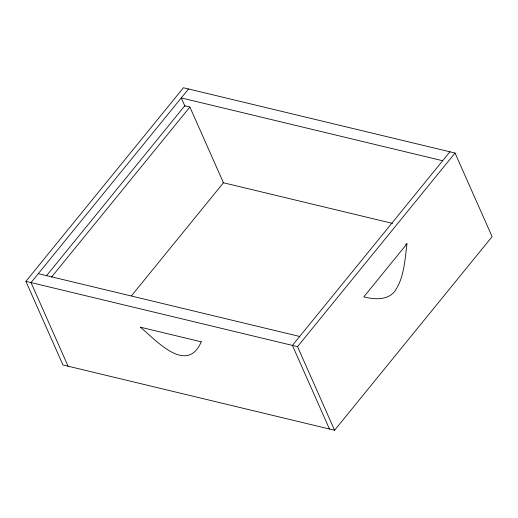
<?xml version="1.0" encoding="UTF-8"?>
<svg xmlns="http://www.w3.org/2000/svg" width="518" height="518" viewBox="0 0 518 518"><rect width="100%" height="100%" fill="white"/><g stroke="black" fill="none" stroke-linecap="round" stroke-linejoin="round"><path stroke-width="0.78" d="M406.973 243.803C404.862 259.906 404.286 277.596 394.697 291.381C387.347 300.634 374.028 299.508 363.785 296.885L406.973 243.803L405.73 244.515M25.9 281.352L183.417 87.749L455.044 153.037L492.1 236.648L334.583 430.251L62.956 364.963L25.9 281.352L297.533 346.633L334.583 430.251M188.539 88.979L31.028 282.582L68.078 366.2M46.387 275.887L184.764 105.808L189.892 107.038L223.446 182.763L131.533 295.733M51.509 277.117L189.892 107.038M449.922 151.8L292.405 345.402L329.461 429.021M297.533 346.633L455.044 153.037M442.65 160.735L181.268 97.915L184.874 106.054M223.031 182.666L392.579 223.413M38.293 273.646L299.676 336.467M201.249 341.822C186.784 375.33 155.394 339.568 140.359 327.182L201.249 341.822"/></g></svg>
